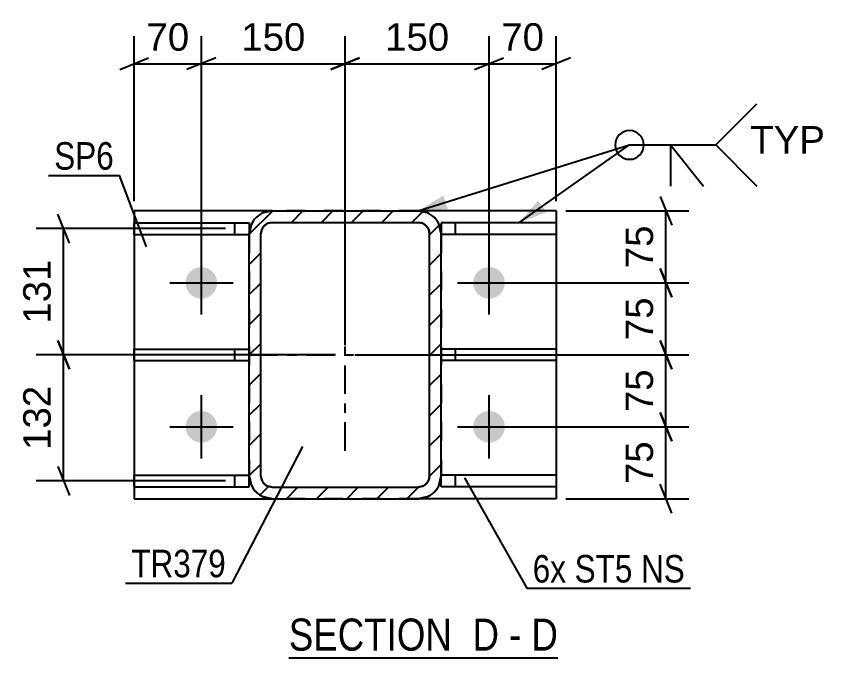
# Model space of a CAD drawing. Header units: millimetres. Extents: x 0 to 1189, y 0 to 841.
# Drawn here: x 558.8 to 643.1, y 347.9 to 414.8 of the extents above; entities that cross this region are included whole.
import ezdxf

# ---------------------------------------------------------------- set-up
doc = ezdxf.new("R2010")
doc.units = ezdxf.units.MM
doc.linetypes.add('DXK_LINE_DOT2', pattern=[3.9198, 1.9599, -1.9599])
doc.linetypes.add('DXK_LINE_DOT3', pattern=[5.9187, 2.979, -0.9799, 0.9799, -0.9799])
doc.styles.add('Arial', font='ARIAL.TTF', dxfattribs={"height": 0.2})
doc.styles.add('Arial Narrow', font='ARIALN.TTF', dxfattribs={"height": 0.2})

# ---------------------------------------------------------------- blocks, each defined once
blk = doc.blocks.new('Unknown-348435410-14 - 1919')
at = {"color": 6, "linetype": 'Continuous'}
blk.add_line((587.183, 347.891), (615.253, 347.891), dxfattribs=at)
at = {"color": 0, "linetype": 'Continuous'}
for points in [[(605.291, 348.641), (605.291, 352.141), (587.183, 352.141), (587.183, 348.641)], [(609.11, 348.641), (609.11, 352.141), (606.341, 352.141), (606.341, 348.641)], [(611.435, 348.641), (611.435, 352.141), (610.16, 352.141), (610.16, 348.641)], [(615.253, 348.641), (615.253, 352.141), (612.485, 352.141), (612.485, 348.641)]]:
    blk.add_wipeout(points, dxfattribs=at)
at = {"color": 7, "linetype": 'Continuous', "style": 'Arial Narrow'}
for s, height, p in [('SECTION ', 3.3405, (587.183, 348.641)), ('D', 3.34, (606.341, 348.641)), ('D', 3.34, (612.485, 348.641)), ('-', 3.34, (610.16, 348.641))]:
    blk.add_text(s, height=height, dxfattribs=at).set_placement(p)
blk = doc.blocks.new('Part-348435410-1975 - 1919')
at = {"color": 2, "linetype": 'Continuous'}
for p, q in [((571.065, 378.876), (571.065, 380.076)), ((571.065, 380.076), (583.065, 380.076)), ((571.065, 378.876), (583.065, 378.876))]:
    blk.add_line(p, q, dxfattribs=at)
at = {"color": 7, "linetype": 'DXK_LINE_DOT2'}
for p, q in [((581.565, 378.876), (581.565, 380.076)), ((583.065, 380.076), (583.065, 378.876))]:
    blk.add_line(p, q, dxfattribs=at)
blk = doc.blocks.new('Part-348435410-1960 - 1919')
at = {"color": 2, "linetype": 'Continuous'}
for p, q in [((615.065, 380.076), (603.065, 380.076)), ((615.065, 380.076), (615.065, 378.876)), ((615.065, 378.876), (603.065, 378.876))]:
    blk.add_line(p, q, dxfattribs=at)
at = {"color": 7, "linetype": 'DXK_LINE_DOT2'}
for p, q in [((603.065, 380.076), (603.065, 378.876)), ((604.565, 378.876), (604.565, 380.076))]:
    blk.add_line(p, q, dxfattribs=at)
blk = doc.blocks.new('Part-348435410-1944 - 1919')
at = {"color": 2, "linetype": 'Continuous'}
for p, q in [((585.465, 394.476), (571.065, 394.476)), ((571.065, 394.476), (571.065, 364.476)), ((615.065, 394.476), (600.665, 394.476)), ((615.065, 394.476), (615.065, 364.476)), ((571.065, 364.476), (585.465, 364.476)), ((615.065, 364.476), (600.665, 364.476))]:
    blk.add_line(p, q, dxfattribs=at)
at = {"color": 7, "linetype": 'DXK_LINE_DOT2'}
for p, q in [((600.665, 394.476), (585.465, 394.476)), ((600.665, 364.476), (585.465, 364.476))]:
    blk.add_line(p, q, dxfattribs=at)
blk = doc.blocks.new('Part-348435410-1965 - 1919')
at = {"color": 2, "linetype": 'Continuous'}
for p, q in [((615.065, 393.226), (603.065, 393.226)), ((603.065, 393.226), (603.065, 392.076)), ((615.065, 393.226), (615.065, 392.026)), ((615.065, 392.026), (603.065, 392.026))]:
    blk.add_line(p, q, dxfattribs=at)
at = {"color": 7, "linetype": 'DXK_LINE_DOT2'}
for p, q in [((604.565, 392.026), (604.565, 393.226)), ((603.065, 392.076), (603.065, 392.026))]:
    blk.add_line(p, q, dxfattribs=at)
blk = doc.blocks.new('Part-348435410-1970 - 1919')
at = {"color": 2, "linetype": 'Continuous'}
for p, q in [((615.065, 366.926), (603.065, 366.926)), ((603.065, 365.726), (603.065, 366.876)), ((615.065, 366.926), (615.065, 365.726)), ((615.065, 365.726), (603.065, 365.726))]:
    blk.add_line(p, q, dxfattribs=at)
at = {"color": 7, "linetype": 'DXK_LINE_DOT2'}
for p, q in [((603.065, 366.876), (603.065, 366.926)), ((603.065, 366.926), (603.065, 366.876)), ((604.565, 365.726), (604.565, 366.926))]:
    blk.add_line(p, q, dxfattribs=at)
blk = doc.blocks.new('Part-348435410-1993 - 1919')
at = {"linetype": 'Continuous'}
h = blk.add_hatch(dxfattribs=at)
h.set_pattern_fill('', scale=0.7, style=0, pattern_type=0)
h.set_pattern_definition([(45, (602.8822, 392.9943), (-1.57154, 1.57154), [])])
h.paths.add_polyline_path([(603.065, 392.076), (602.882, 392.994), (602.362, 393.773), (601.583, 394.293), (600.665, 394.476), (585.465, 394.476), (584.546, 394.293), (583.768, 393.773), (583.248, 392.994), (583.065, 392.076), (583.065, 366.876), (583.248, 365.957), (583.768, 365.179), (584.546, 364.659), (585.465, 364.476), (600.665, 364.476), (601.583, 364.659), (602.362, 365.179), (602.882, 365.957), (603.065, 366.876)])
h.paths.add_polyline_path([(601.774, 366.417), (601.513, 366.027), (601.124, 365.767), (600.665, 365.676), (585.465, 365.676), (585.006, 365.767), (584.616, 366.027), (584.356, 366.417), (584.265, 366.876), (584.265, 392.076), (584.356, 392.535), (584.616, 392.924), (585.006, 393.185), (585.465, 393.276), (600.665, 393.276), (601.124, 393.185), (601.513, 392.924), (601.774, 392.535), (601.865, 392.076), (601.865, 366.876)])
at = {"color": 7, "linetype": 'DXK_LINE_DOT2'}
for p, q in [((584.546, 394.293), (585.465, 394.476)), ((585.465, 394.476), (600.665, 394.476)), ((600.665, 394.476), (601.583, 394.293)), ((585.465, 393.276), (585.006, 393.185)), ((585.465, 393.276), (600.665, 393.276)), ((601.124, 393.185), (600.665, 393.276)), ((583.065, 392.076), (583.248, 392.994)), ((584.356, 392.535), (584.265, 392.076)), ((601.865, 392.076), (601.774, 392.535)), ((602.882, 392.994), (603.065, 392.076)), ((583.065, 392.076), (583.065, 366.876)), ((584.265, 366.876), (584.265, 392.076)), ((601.865, 366.876), (601.865, 392.076)), ((603.065, 392.076), (603.065, 366.876)), ((583.248, 365.957), (583.065, 366.876)), ((584.265, 366.876), (584.356, 366.417)), ((601.774, 366.417), (601.865, 366.876)), ((603.065, 366.876), (602.882, 365.957)), ((585.006, 365.767), (585.465, 365.676)), ((585.465, 365.676), (600.665, 365.676)), ((600.665, 365.676), (601.124, 365.767)), ((585.465, 364.476), (584.546, 364.659)), ((585.465, 364.476), (600.665, 364.476)), ((601.583, 364.659), (600.665, 364.476))]:
    blk.add_line(p, q, dxfattribs=at)
at = {"color": 2, "linetype": 'Continuous'}
for p, q in [((585.465, 394.476), (584.546, 394.293)), ((585.465, 394.476), (600.665, 394.476)), ((601.583, 394.293), (600.665, 394.476)), ((585.006, 393.185), (585.465, 393.276)), ((585.465, 393.276), (600.665, 393.276)), ((600.665, 393.276), (601.124, 393.185)), ((583.248, 392.994), (583.065, 392.076)), ((584.265, 392.076), (584.356, 392.535)), ((601.774, 392.535), (601.865, 392.076)), ((603.065, 392.076), (602.882, 392.994)), ((583.065, 366.876), (583.065, 392.076)), ((584.265, 366.876), (584.265, 392.076)), ((601.865, 366.876), (601.865, 392.076)), ((603.065, 366.876), (603.065, 392.076)), ((583.065, 366.876), (583.248, 365.957)), ((584.356, 366.417), (584.265, 366.876)), ((601.865, 366.876), (601.774, 366.417)), ((602.882, 365.957), (603.065, 366.876)), ((585.465, 365.676), (585.006, 365.767)), ((585.465, 365.676), (600.665, 365.676)), ((601.124, 365.767), (600.665, 365.676)), ((584.546, 364.659), (585.465, 364.476)), ((585.465, 364.476), (600.665, 364.476)), ((600.665, 364.476), (601.583, 364.659))]:
    blk.add_line(p, q, dxfattribs=at)
at = {"color": 7, "linetype": 'DXK_LINE_DOT3'}
for p, q in [((593.065, 369.476), (593.065, 389.476)), ((583.065, 379.476), (603.065, 379.476))]:
    blk.add_line(p, q, dxfattribs=at)
at = {"color": 7, "linetype": 'DXK_LINE_DOT2'}
for centre, radius, start, end in [((585.465, 392.076), 2.4, 112.5, 157.5), ((600.665, 392.076), 2.4, 22.5, 67.5), ((585.465, 392.076), 1.2, 112.5, 157.5), ((600.665, 392.076), 1.2, 22.5, 67.5), ((585.465, 366.876), 1.2, 202.5, 247.5), ((600.665, 366.876), 1.2, 292.5, 337.5), ((585.465, 366.876), 2.4, 202.5, 247.5), ((600.665, 366.876), 2.4, 292.5, 337.5)]:
    blk.add_arc(centre, radius, start, end, dxfattribs=at)
at = {"color": 2, "linetype": 'Continuous'}
for centre, radius, start, end in [((585.465, 392.076), 2.4, 112.5, 157.5), ((600.665, 392.076), 2.4, 22.5, 67.5), ((585.465, 392.076), 1.2, 112.5, 157.5), ((600.665, 392.076), 1.2, 22.5, 67.5), ((585.465, 366.876), 1.2, 202.5, 247.5), ((600.665, 366.876), 1.2, 292.5, 337.5), ((585.465, 366.876), 2.4, 202.5, 247.5), ((600.665, 366.876), 2.4, 292.5, 337.5)]:
    blk.add_arc(centre, radius, start, end, dxfattribs=at)
blk = doc.blocks.new('Bolt-348435410-2017 - 1919')
at = {"linetype": 'Continuous'}
for points in [[(576.415, 386.976, -1), (579.715, 386.976, -1)], [(606.415, 386.976, -1), (609.715, 386.976, -1)], [(576.415, 371.976, -1), (579.715, 371.976, -1)], [(606.415, 371.976, -1), (609.715, 371.976, -1)]]:
    blk.add_hatch(color=1, dxfattribs=at).paths.add_polyline_path(points)
at = {"color": 1, "linetype": 'Continuous'}
for p, q in [((578.065, 383.676), (578.065, 390.276)), ((608.065, 383.676), (608.065, 390.276)), ((574.765, 386.976), (581.365, 386.976)), ((604.765, 386.976), (611.365, 386.976)), ((578.065, 368.676), (578.065, 375.276)), ((608.065, 368.676), (608.065, 375.276)), ((574.765, 371.976), (581.365, 371.976)), ((604.765, 371.976), (611.365, 371.976))]:
    blk.add_line(p, q, dxfattribs=at)
blk = doc.blocks.new('Part-348435410-2031 - 1919')
at = {"color": 2, "linetype": 'Continuous'}
for p, q in [((571.065, 392.026), (571.065, 393.226)), ((571.065, 393.226), (583.065, 393.226)), ((583.065, 393.226), (583.065, 392.076)), ((571.065, 392.026), (583.065, 392.026))]:
    blk.add_line(p, q, dxfattribs=at)
at = {"color": 7, "linetype": 'DXK_LINE_DOT2'}
for p, q in [((581.565, 392.026), (581.565, 393.226)), ((583.065, 392.076), (583.065, 392.026))]:
    blk.add_line(p, q, dxfattribs=at)
blk = doc.blocks.new('Part-348435410-2036 - 1919')
at = {"color": 2, "linetype": 'Continuous'}
for p, q in [((571.065, 365.726), (571.065, 366.926)), ((571.065, 366.926), (583.065, 366.926)), ((583.065, 365.726), (583.065, 366.876)), ((571.065, 365.726), (583.065, 365.726))]:
    blk.add_line(p, q, dxfattribs=at)
at = {"color": 7, "linetype": 'DXK_LINE_DOT2'}
for p, q in [((581.565, 365.726), (581.565, 366.926)), ((583.065, 366.876), (583.065, 366.926)), ((583.065, 366.926), (583.065, 366.876))]:
    blk.add_line(p, q, dxfattribs=at)
blk = doc.blocks.new('StraightDimension-348435410-2145 - 1919')
at = {"color": 7, "linetype": 'Continuous'}
for p, q in [((608.065, 387.976), (608.065, 412.673)), ((615.065, 395.476), (615.065, 412.673)), ((606.565, 409.223), (609.565, 410.423)), ((616.565, 410.423), (613.565, 409.223)), ((608.065, 409.823), (615.065, 409.823))]:
    blk.add_line(p, q, dxfattribs=at)
at = {"color": 0}
blk.add_wipeout([(614.389, 410.573), (614.389, 414.773), (608.741, 414.773), (608.741, 410.573)], dxfattribs=at)
at = {"color": 3, "style": 'Arial'}
blk.add_text('70', height=2.8652, dxfattribs=at).set_placement((609.341, 411.173))
blk = doc.blocks.new('StraightDimension-348435410-2092 - 1919')
at = {"color": 7, "linetype": 'Continuous'}
for p, q in [((625.916, 380.977), (627.116, 377.977)), ((594.065, 379.477), (628.916, 379.477)), ((626.516, 371.976), (626.516, 379.477)), ((627.116, 370.476), (625.916, 373.476)), ((609.065, 371.976), (628.916, 371.976))]:
    blk.add_line(p, q, dxfattribs=at)
at = {"color": 0}
blk.add_wipeout([(625.766, 378.55), (621.566, 378.55), (621.566, 372.903), (625.766, 372.903)], dxfattribs=at)
at = {"color": 3, "style": 'Arial'}
blk.add_text('75', height=2.8652, rotation=90.00021, dxfattribs=at).set_placement((625.166, 373.503))
blk = doc.blocks.new('StraightDimension-348435410-2133 - 1919')
at = {"color": 7, "linetype": 'Continuous'}
for p, q in [((578.065, 387.976), (578.065, 412.673)), ((593.065, 380.477), (593.065, 412.673)), ((579.565, 410.423), (576.565, 409.223)), ((591.565, 409.223), (594.565, 410.423)), ((578.065, 409.823), (593.065, 409.823))]:
    blk.add_line(p, q, dxfattribs=at)
at = {"color": 0}
blk.add_wipeout([(589.5, 410.573), (589.5, 414.773), (581.629, 414.773), (581.629, 410.573)], dxfattribs=at)
at = {"color": 3, "style": 'Arial'}
blk.add_text('150', height=2.8652, dxfattribs=at).set_placement((582.229, 411.173))
blk = doc.blocks.new('StraightDimension-348435410-2115 - 1919')
at = {"color": 7, "linetype": 'Continuous'}
for p, q in [((564.301, 391.126), (563.101, 394.126)), ((580.565, 392.626), (560.851, 392.626)), ((563.701, 379.477), (563.701, 392.626)), ((563.101, 380.977), (564.301, 377.977)), ((592.065, 379.477), (560.851, 379.477))]:
    blk.add_line(p, q, dxfattribs=at)
at = {"color": 0}
blk.add_wipeout([(562.951, 389.987), (558.751, 389.987), (558.751, 382.116), (562.951, 382.116)], dxfattribs=at)
at = {"color": 3, "style": 'Arial'}
blk.add_text('131', height=2.8652, rotation=90.00021, dxfattribs=at).set_placement((562.351, 382.716))
blk = doc.blocks.new('StraightDimension-348435410-2070 - 1919')
at = {"color": 7, "linetype": 'Continuous'}
for p, q in [((625.916, 395.976), (627.116, 392.976)), ((616.065, 394.476), (628.916, 394.476)), ((626.516, 386.976), (626.516, 394.476)), ((627.116, 385.476), (625.916, 388.476)), ((609.065, 386.976), (628.916, 386.976))]:
    blk.add_line(p, q, dxfattribs=at)
at = {"color": 0}
blk.add_wipeout([(625.766, 393.549), (621.566, 393.549), (621.566, 387.902), (625.766, 387.902)], dxfattribs=at)
at = {"color": 3, "style": 'Arial'}
blk.add_text('75', height=2.8652, rotation=90.00021, dxfattribs=at).set_placement((625.166, 388.502))
blk = doc.blocks.new('StraightDimension-348435410-2080 - 1919')
at = {"color": 7, "linetype": 'Continuous'}
for p, q in [((625.916, 388.476), (627.116, 385.476)), ((609.065, 386.976), (628.916, 386.976)), ((626.516, 379.477), (626.516, 386.976)), ((627.116, 377.977), (625.916, 380.977)), ((594.065, 379.477), (628.916, 379.477))]:
    blk.add_line(p, q, dxfattribs=at)
at = {"color": 0}
blk.add_wipeout([(625.766, 386.05), (621.566, 386.05), (621.566, 380.403), (625.766, 380.403)], dxfattribs=at)
at = {"color": 3, "style": 'Arial'}
blk.add_text('75', height=2.8652, rotation=90.00021, dxfattribs=at).set_placement((625.166, 381.003))
blk = doc.blocks.new('StraightDimension-348435410-2104 - 1919')
at = {"color": 7, "linetype": 'Continuous'}
for p, q in [((625.916, 373.476), (627.116, 370.476)), ((609.065, 371.976), (628.916, 371.976)), ((626.516, 364.476), (626.516, 371.976)), ((627.116, 362.976), (625.916, 365.976)), ((616.065, 364.476), (628.916, 364.476))]:
    blk.add_line(p, q, dxfattribs=at)
at = {"color": 0}
blk.add_wipeout([(625.766, 371.049), (621.566, 371.049), (621.566, 365.402), (625.766, 365.402)], dxfattribs=at)
at = {"color": 3, "style": 'Arial'}
blk.add_text('75', height=2.8652, rotation=90.00021, dxfattribs=at).set_placement((625.166, 366.002))
blk = doc.blocks.new('StraightDimension-348435410-2124 - 1919')
at = {"color": 7, "linetype": 'Continuous'}
for p, q in [((564.301, 377.977), (563.101, 380.977)), ((592.065, 379.477), (560.851, 379.477)), ((563.701, 366.326), (563.701, 379.477)), ((563.101, 367.826), (564.301, 364.826)), ((580.565, 366.326), (560.851, 366.326))]:
    blk.add_line(p, q, dxfattribs=at)
at = {"color": 0}
blk.add_wipeout([(562.951, 376.837), (558.751, 376.837), (558.751, 368.966), (562.951, 368.966)], dxfattribs=at)
at = {"color": 3, "style": 'Arial'}
blk.add_text('132', height=2.8652, rotation=90.00021, dxfattribs=at).set_placement((562.351, 369.566))
blk = doc.blocks.new('StraightDimension-348435410-2155 - 1919')
at = {"color": 7, "linetype": 'Continuous'}
for p, q in [((593.065, 380.477), (593.065, 412.672)), ((608.065, 387.976), (608.065, 412.672)), ((594.565, 410.422), (591.565, 409.222)), ((606.565, 409.222), (609.565, 410.422)), ((593.065, 409.822), (608.065, 409.822))]:
    blk.add_line(p, q, dxfattribs=at)
at = {"color": 0}
blk.add_wipeout([(604.5, 410.572), (604.5, 414.772), (596.629, 414.772), (596.629, 410.572)], dxfattribs=at)
at = {"color": 3, "style": 'Arial'}
blk.add_text('150', height=2.8652, dxfattribs=at).set_placement((597.229, 411.172))
blk = doc.blocks.new('StraightDimension-348435410-2167 - 1919')
at = {"color": 7, "linetype": 'Continuous'}
for p, q in [((571.065, 395.476), (571.065, 412.673)), ((578.065, 387.976), (578.065, 412.673)), ((569.565, 409.223), (572.565, 410.423)), ((579.565, 410.423), (576.565, 409.223)), ((571.065, 409.823), (578.065, 409.823))]:
    blk.add_line(p, q, dxfattribs=at)
at = {"color": 0}
blk.add_wipeout([(577.389, 410.573), (577.389, 414.773), (571.741, 414.773), (571.741, 410.573)], dxfattribs=at)
at = {"color": 3, "style": 'Arial'}
blk.add_text('70', height=2.8652, dxfattribs=at).set_placement((572.341, 411.173))
blk = doc.blocks.new('Mark-348435410-1940 - 1919')
at = {"color": 30, "linetype": 'Continuous'}
for p in [(562.123, 398.178), (572.339, 390.735)]:
    blk.add_line(p, (569.534, 398.178), dxfattribs=at)
at = {"color": 0}
blk.add_wipeout([(568.934, 398.778), (568.934, 401.778), (562.723, 401.778), (562.723, 398.778)], dxfattribs=at)
blk.add_wipeout([(568.934, 398.778), (568.934, 401.778), (562.723, 401.778), (562.723, 398.778)], dxfattribs=at)
at = {"color": 3, "style": 'Arial Narrow'}
blk.add_text('SP6', height=2.8633, dxfattribs=at).set_placement((562.723, 398.778))
blk = doc.blocks.new('Mark-348435410-1989 - 1919')
at = {"color": 30, "linetype": 'Continuous'}
for p in [(588.613, 369.924), (570.163, 355.688)]:
    blk.add_line(p, (581.227, 355.688), dxfattribs=at)
at = {"color": 0}
blk.add_wipeout([(580.627, 356.288), (580.627, 359.288), (570.763, 359.288), (570.763, 356.288)], dxfattribs=at)
blk.add_wipeout([(580.627, 356.288), (580.627, 359.288), (570.763, 359.288), (570.763, 356.288)], dxfattribs=at)
at = {"color": 3, "style": 'Arial Narrow'}
blk.add_text('TR379', height=2.8633, dxfattribs=at).set_placement((570.763, 356.288))
blk = doc.blocks.new('WeldMark-348435410-2177 - 1919')
at = {"linetype": 'Continuous'}
for points in [[(603.752, 394.653), (600.665, 394.476), (603.306, 396.085)], [(614.06, 394.34), (611.175, 393.226), (613.196, 395.567)]]:
    blk.add_hatch(color=30, dxfattribs=at).paths.add_polyline_path(points)
at = {"color": 30, "linetype": 'Continuous'}
for p, q in [((600.665, 394.476), (622.71, 401.352)), ((611.175, 393.226), (622.71, 401.352)), ((622.71, 401.352), (631.71, 401.352))]:
    blk.add_line(p, q, dxfattribs=at)
at = {"color": 3, "linetype": 'Continuous'}
for q in [(630.424, 397.066), (626.995, 397.066)]:
    blk.add_line((626.995, 401.352), q, dxfattribs=at)
for start, end in [(90, 270), (270, 90)]:
    blk.add_arc((622.71, 401.352), 1.5, start, end, dxfattribs=at)
at = {"color": 0, "linetype": 'Continuous'}
blk.add_wipeout([(643.085, 400.452), (643.085, 403.452), (635.31, 403.452), (635.31, 400.452)], dxfattribs=at)
blk.add_wipeout([(643.085, 400.452), (643.085, 403.452), (635.31, 403.452), (635.31, 400.452)], dxfattribs=at)
at = {"color": 3, "linetype": 'Continuous'}
for q in [(635.995, 405.637), (635.995, 397.066)]:
    blk.add_line((631.71, 401.352), q, dxfattribs=at)
at = {"color": 3, "linetype": 'Continuous', "style": 'Arial'}
blk.add_text('TYP', height=2.8652, dxfattribs=at).set_placement((635.31, 400.452))
blk = doc.blocks.new('MarkSet-348435410-2228 - 1919')
at = {"color": 30, "linetype": 'Continuous'}
for p, q in [((605.494, 366.656), (612.023, 355.141)), ((612.023, 355.141), (629.086, 355.141))]:
    blk.add_line(p, q, dxfattribs=at)
at = {"color": 0}
for points in [[(616.095, 355.741), (616.095, 358.741), (612.623, 358.741), (612.623, 355.741)], [(623.021, 355.741), (623.021, 358.741), (616.995, 358.741), (616.995, 355.741)], [(628.486, 355.741), (628.486, 358.741), (623.921, 358.741), (623.921, 355.741)]]:
    blk.add_wipeout(points, dxfattribs=at)
for points in [[(616.095, 355.741), (616.095, 358.741), (612.623, 358.741), (612.623, 355.741)], [(623.021, 355.741), (623.021, 358.741), (616.995, 358.741), (616.995, 355.741)], [(628.486, 355.741), (628.486, 358.741), (623.921, 358.741), (623.921, 355.741)]]:
    blk.add_wipeout(points, dxfattribs=at)
at = {"color": 3, "style": 'Arial Narrow'}
for s, p in [('6x', (612.623, 355.741)), ('ST5', (616.995, 355.741)), ('NS', (623.921, 355.741))]:
    blk.add_text(s, height=2.8633, dxfattribs=at).set_placement(p)

msp = doc.modelspace()

# ---------------------------------------------------------------- block references
for name in ['Part-348435410-1944 - 1919', 'Part-348435410-1993 - 1919', 'Part-348435410-2031 - 1919', 'Part-348435410-1965 - 1919', 'Bolt-348435410-2017 - 1919', 'Part-348435410-1975 - 1919', 'Part-348435410-1960 - 1919', 'Part-348435410-2036 - 1919', 'Part-348435410-1970 - 1919', 'Unknown-348435410-14 - 1919']:
    msp.add_blockref(name, (0, 0))

# ---------------------------------------------------------------- next in the draw order: block references
for name in ['StraightDimension-348435410-2145 - 1919', 'StraightDimension-348435410-2092 - 1919']:
    msp.add_blockref(name, (0, 0))

# ---------------------------------------------------------------- next in the draw order: block references
for name in ['StraightDimension-348435410-2133 - 1919', 'StraightDimension-348435410-2070 - 1919', 'StraightDimension-348435410-2104 - 1919']:
    msp.add_blockref(name, (0, 0))

# ---------------------------------------------------------------- next in the draw order: block references
for name in ['StraightDimension-348435410-2115 - 1919', 'StraightDimension-348435410-2080 - 1919', 'MarkSet-348435410-2228 - 1919']:
    msp.add_blockref(name, (0, 0))

# ---------------------------------------------------------------- next in the draw order: block references
for name in ['StraightDimension-348435410-2167 - 1919', 'StraightDimension-348435410-2124 - 1919']:
    msp.add_blockref(name, (0, 0))

# ---------------------------------------------------------------- next in the draw order: block references
for name in ['StraightDimension-348435410-2155 - 1919', 'Mark-348435410-1940 - 1919', 'Mark-348435410-1989 - 1919']:
    msp.add_blockref(name, (0, 0))

# ---------------------------------------------------------------- next in the draw order: block references
msp.add_blockref('WeldMark-348435410-2177 - 1919', (0, 0))

doc.saveas('drawing.dxf')
